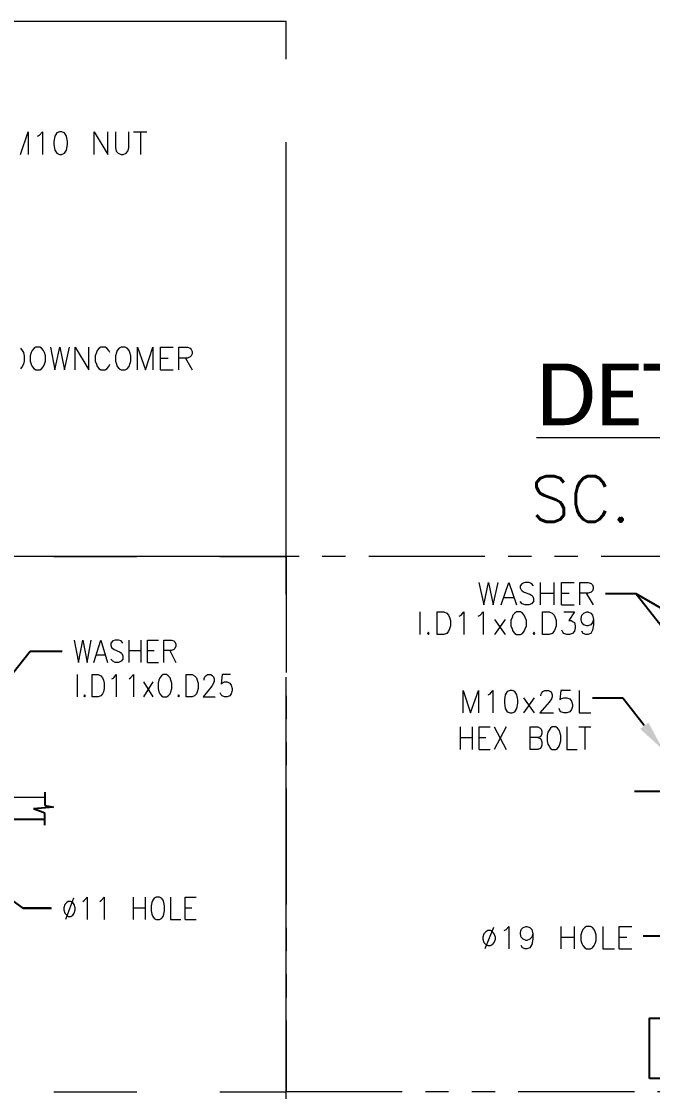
# Model space of a CAD drawing. Header units: inches. Extents: x -15980 to 45789, y -23276 to 2417.
# Drawn here: x -6612 to -5921, y -19581 to -18409 of the extents above; entities that cross this region are included whole.
import ezdxf
from ezdxf.enums import TextEntityAlignment as Align

# ---------------------------------------------------------------- set-up
doc = ezdxf.new("R2010")
doc.units = ezdxf.units.IN
doc.header["$MEASUREMENT"] = 0
doc.linetypes.add('PHANTOMX2', pattern=[127, 63.5, -12.7, 12.7, -12.7, 12.7, -12.7])
for name, color, linetype, lineweight in [('Color-7-Line_Weight-25', 7, 'Continuous', 25), ('Color-7-Line_Weight-9', 7, 'Continuous', 9), ('HATCH', 130, 'PHANTOMX2', 9), ('TEXT', 2, 'Continuous', 13)]:
    doc.layers.add(name, color=color, linetype=linetype, lineweight=lineweight)
doc.layers.add('dim', color=82, linetype='Continuous')
doc.styles.add('ROMANS', font='ROMANS.shx', dxfattribs={"width": 0.9, "bigfont": '@extfont2.shx'})
doc.styles.add('style4', font='calibri.ttf')

# ---------------------------------------------------------------- blocks, each defined once
blk = doc.blocks.new('A$Ce8e9d52e')
at = {"layer": 'HATCH', "ltscale": 2}
blk.add_lwpolyline([(0, 14), (274.25, 14), (274.25, 178), (0, 178)], close=True, dxfattribs=at)
at = {"layer": 'TEXT', "ltscale": 0.5}
for p, q in [((192.92, 137.25), (195.25, 144.17)), ((195.25, 144.17), (195.25, 137.25)), ((198.17, 142.83), (198.75, 143.17)), ((198.75, 143.17), (199.67, 144.17)), ((199.67, 144.17), (199.67, 137.25)), ((203.5, 142.83), (203.17, 141.17)), ((203.17, 141.17), (203.17, 140.25)), ((204.08, 143.83), (203.5, 142.83)), ((204.92, 144.17), (204.08, 143.83)), ((205.5, 144.17), (204.92, 144.17)), ((206.42, 143.83), (205.5, 144.17)), ((207, 142.83), (206.42, 143.83)), ((207.33, 141.17), (207, 142.83)), ((207.33, 140.25), (207.33, 141.17)), ((215.5, 137.25), (215.5, 144.17)), ((215.5, 144.17), (219.67, 137.25)), ((219.67, 137.25), (219.67, 144.17)), ((222, 144.17), (222, 139.25)), ((226.08, 139.25), (226.08, 144.17)), ((227.58, 144.17), (231.67, 144.17)), ((229.67, 144.17), (229.67, 137.25)), ((203.17, 140.25), (203.5, 138.58)), ((203.5, 138.58), (204.08, 137.58)), ((206.42, 137.58), (207, 138.58)), ((207, 138.58), (207.33, 140.25)), ((222, 139.25), (222.25, 138.25)), ((222.25, 138.25), (222.83, 137.58)), ((225.25, 137.58), (225.83, 138.25)), ((225.83, 138.25), (226.08, 139.25)), ((204.08, 137.58), (204.92, 137.25)), ((204.92, 137.25), (205.5, 137.25)), ((205.5, 137.25), (206.42, 137.58)), ((222.83, 137.58), (223.75, 137.25)), ((223.75, 137.25), (224.33, 137.25)), ((224.33, 137.25), (225.25, 137.58)), ((192.92, 77.83), (193.5, 77.17)), ((193.5, 77.17), (193.83, 76.5)), ((193.83, 76.5), (194.08, 75.5)), ((194.08, 75.5), (194.08, 73.92)), ((196.17, 76.5), (195.92, 75.5)), ((195.92, 75.5), (195.92, 73.92)), ((196.5, 77.17), (196.17, 76.5)), ((197.08, 77.83), (196.5, 77.17)), ((197.67, 78.17), (197.08, 77.83)), ((198.83, 78.17), (197.67, 78.17)), ((199.42, 77.83), (198.83, 78.17)), ((200, 77.17), (199.42, 77.83)), ((200.25, 76.5), (200, 77.17)), ((200.58, 75.5), (200.25, 76.5)), ((200.58, 73.92), (200.58, 75.5)), ((202.08, 78.17), (203.5, 71.25)), ((203.5, 71.25), (205, 78.17)), ((205, 78.17), (206.42, 71.25)), ((206.42, 71.25), (207.92, 78.17)), ((209.67, 71.25), (209.67, 78.17)), ((209.67, 78.17), (213.83, 71.25)), ((213.83, 71.25), (213.83, 78.17)), ((216.17, 76.5), (215.83, 75.5)), ((215.83, 75.5), (215.83, 73.92)), ((216.42, 77.17), (216.17, 76.5)), ((217, 77.83), (216.42, 77.17)), ((217.58, 78.17), (217, 77.83)), ((218.83, 78.17), (217.58, 78.17)), ((219.42, 77.83), (218.83, 78.17)), ((220, 77.17), (219.42, 77.83)), ((220.25, 76.5), (220, 77.17)), ((222.33, 76.5), (222, 75.5)), ((222, 75.5), (222, 73.92)), ((222.58, 77.17), (222.33, 76.5)), ((223.17, 77.83), (222.58, 77.17)), ((223.75, 78.17), (223.17, 77.83)), ((225, 78.17), (223.75, 78.17)), ((225.58, 77.83), (225, 78.17)), ((226.17, 77.17), (225.58, 77.83)), ((226.42, 76.5), (226.17, 77.17)), ((226.75, 75.5), (226.42, 76.5)), ((226.75, 73.92), (226.75, 75.5)), ((228.75, 71.25), (228.75, 78.17)), ((228.75, 78.17), (231.17, 71.25)), ((231.17, 71.25), (233.5, 78.17)), ((233.5, 78.17), (233.5, 71.25)), ((235.83, 71.25), (235.83, 78.17)), ((235.83, 78.17), (239.67, 78.17)), ((241.42, 71.25), (241.42, 78.17)), ((241.42, 78.17), (244.08, 78.17)), ((244.08, 78.17), (244.92, 77.83)), ((244.92, 77.83), (245.25, 77.5)), ((245.25, 75.5), (244.92, 75.17)), ((245.25, 77.5), (245.5, 76.83)), ((245.5, 76.17), (245.25, 75.5)), ((245.5, 76.83), (245.5, 76.17)), ((193.5, 72.25), (192.92, 71.58)), ((193.83, 72.92), (193.5, 72.25)), ((194.08, 73.92), (193.83, 72.92)), ((195.92, 73.92), (196.17, 72.92)), ((196.17, 72.92), (196.5, 72.25)), ((196.5, 72.25), (197.08, 71.58)), ((199.42, 71.58), (200, 72.25)), ((200, 72.25), (200.25, 72.92)), ((200.25, 72.92), (200.58, 73.92)), ((215.83, 73.92), (216.17, 72.92)), ((216.17, 72.92), (216.42, 72.25)), ((216.42, 72.25), (217, 71.58)), ((219.42, 71.58), (220, 72.25)), ((220, 72.25), (220.25, 72.92)), ((222, 73.92), (222.33, 72.92)), ((222.33, 72.92), (222.58, 72.25)), ((222.58, 72.25), (223.17, 71.58)), ((225.58, 71.58), (226.17, 72.25)), ((226.17, 72.25), (226.42, 72.92)), ((226.42, 72.92), (226.75, 73.92)), ((235.83, 74.83), (238.17, 74.83)), ((244.08, 74.83), (241.42, 74.83)), ((243.5, 74.83), (245.5, 71.25)), ((244.92, 75.17), (244.08, 74.83)), ((197.08, 71.58), (197.67, 71.25)), ((197.67, 71.25), (198.83, 71.25)), ((198.83, 71.25), (199.42, 71.58)), ((217, 71.58), (217.58, 71.25)), ((217.58, 71.25), (218.83, 71.25)), ((218.83, 71.25), (219.42, 71.58)), ((223.17, 71.58), (223.75, 71.25)), ((223.75, 71.25), (225, 71.25)), ((225, 71.25), (225.58, 71.58)), ((235.83, 71.25), (239.67, 71.25))]:
    blk.add_line(p, q, dxfattribs=at)
blk = doc.blocks.new('A$Ccda6811e')
at = {"layer": 'Color-7-Line_Weight-25', "linetype": 'Continuous'}
for p, q in [((200.42, 105.83), (200.42, 101.75)), ((200.42, 101.75), (203.08, 101.17)), ((203.08, 101.17), (196.92, 100.67)), ((200.42, 99.33), (196.92, 100.67)), ((200.42, 95.67), (200.42, 99.33)), ((200.42, 97.42), (100.25, 97.42))]:
    blk.add_line(p, q, dxfattribs=at)
at = {"layer": 'Color-7-Line_Weight-9', "linetype": 'Continuous'}
blk.add_lwpolyline([(177.33, 104.25), (148.58, 104.25), (200.42, 104.25)], dxfattribs=at)
at = {"layer": 'dim'}
for p, q in [((175.83, 123.75), (195.92, 149)), ((195.92, 149), (205.75, 149)), ((157.33, 96.58), (193.67, 70.25)), ((202.17, 70.25), (193.67, 70.25)), ((193.67, 70.25), (202.42, 70.25))]:
    blk.add_line(p, q, dxfattribs=at)
at = {"layer": 'HATCH', "ltscale": 2}
blk.add_lwpolyline([(0, 14), (274.25, 14), (274.25, 178), (0, 178)], close=True, dxfattribs=at)
at = {"layer": 'TEXT', "ltscale": 0.5}
for p, q in [((209.42, 152.42), (210.67, 145.58)), ((210.67, 145.58), (212, 152.42)), ((212, 152.42), (213.33, 145.58)), ((213.33, 145.58), (214.58, 152.42)), ((215.42, 145.58), (217.5, 152.42)), ((217.5, 152.42), (219.58, 145.58)), ((221.17, 152.17), (220.58, 151.5)), ((220.58, 151.5), (220.58, 150.83)), ((221.92, 152.42), (221.17, 152.17)), ((222.92, 152.42), (221.92, 152.42)), ((223.75, 152.17), (222.92, 152.42)), ((224.25, 151.5), (223.75, 152.17)), ((226.08, 152.42), (226.08, 145.58)), ((229.75, 152.42), (229.75, 145.58)), ((231.83, 145.58), (231.83, 152.42)), ((231.83, 152.42), (235.25, 152.42)), ((236.83, 145.58), (236.83, 152.42)), ((236.83, 152.42), (239.17, 152.42)), ((239.17, 152.42), (239.92, 152.17)), ((239.92, 152.17), (240.17, 151.83)), ((240.17, 151.83), (240.5, 151.17)), ((240.5, 151.17), (240.5, 150.5)), ((216.17, 147.92), (218.75, 147.92)), ((220.58, 150.83), (220.83, 150.17)), ((220.83, 150.17), (221.17, 149.83)), ((221.17, 149.83), (221.67, 149.5)), ((221.67, 149.5), (223.25, 148.83)), ((223.25, 148.83), (223.75, 148.5)), ((223.75, 148.5), (224, 148.25)), ((224, 148.25), (224.25, 147.58)), ((224.25, 147.58), (224.25, 146.58)), ((226.08, 149.17), (229.75, 149.17)), ((231.83, 149.17), (233.92, 149.17)), ((239.17, 149.17), (236.83, 149.17)), ((238.67, 149.17), (240.5, 145.58)), ((239.92, 149.5), (239.17, 149.17)), ((240.17, 149.83), (239.92, 149.5)), ((240.5, 150.5), (240.17, 149.83)), ((221.17, 145.92), (220.58, 146.58)), ((221.92, 145.58), (221.17, 145.92)), ((222.92, 145.58), (221.92, 145.58)), ((223.75, 145.92), (222.92, 145.58)), ((224.25, 146.58), (223.75, 145.92)), ((231.83, 145.58), (235.25, 145.58)), ((210.25, 141.83), (210.25, 135)), ((214.92, 135), (214.92, 141.83)), ((214.92, 141.83), (216.75, 141.83)), ((216.75, 141.83), (217.58, 141.5)), ((217.58, 141.5), (218.08, 140.83)), ((221.5, 140.83), (222.25, 141.83)), ((222.25, 141.83), (222.25, 135)), ((226.67, 140.83), (227.5, 141.83)), ((227.5, 141.83), (227.5, 135)), ((236.08, 141.5), (235.58, 140.83)), ((236.58, 141.83), (236.08, 141.5)), ((237.67, 141.83), (236.58, 141.83)), ((238.17, 141.5), (237.67, 141.83)), ((238.75, 140.83), (238.17, 141.5)), ((243.67, 135), (243.67, 141.83)), ((243.67, 141.83), (245.5, 141.83)), ((245.5, 141.83), (246.25, 141.5)), ((246.25, 141.5), (246.83, 140.83)), ((249.17, 140.5), (249.42, 141.17)), ((249.42, 141.17), (249.67, 141.5)), ((249.67, 141.5), (250.17, 141.83)), ((250.17, 141.83), (251.25, 141.83)), ((251.25, 141.83), (251.75, 141.5)), ((251.75, 141.5), (252, 141.17)), ((252, 141.17), (252.25, 140.5)), ((254.67, 141.83), (254.42, 138.92)), ((257.25, 141.83), (254.67, 141.83)), ((218.08, 140.83), (218.33, 140.17)), ((218.33, 140.17), (218.58, 139.25)), ((218.58, 139.25), (218.58, 137.58)), ((220.92, 140.5), (221.5, 140.83)), ((226.17, 140.5), (226.67, 140.83)), ((230.58, 139.58), (233.5, 135)), ((233.5, 139.58), (230.58, 135)), ((235.33, 140.17), (235.08, 139.25)), ((235.08, 139.25), (235.08, 137.58)), ((235.58, 140.83), (235.33, 140.17)), ((239, 140.17), (238.75, 140.83)), ((239.25, 139.25), (239, 140.17)), ((239.25, 137.58), (239.25, 139.25)), ((246.83, 140.83), (247.08, 140.17)), ((247.08, 140.17), (247.33, 139.25)), ((247.33, 139.25), (247.33, 137.58)), ((251.5, 138.25), (248.92, 135)), ((249.17, 140.17), (249.17, 140.5)), ((252, 139.25), (251.5, 138.25)), ((252.25, 139.83), (252, 139.25)), ((252.25, 140.5), (252.25, 139.83)), ((254.42, 138.92), (254.67, 139.25)), ((254.67, 139.25), (255.42, 139.58)), ((255.42, 139.58), (256.25, 139.58)), ((256.25, 139.58), (257, 139.25)), ((257, 139.25), (257.5, 138.58)), ((257.5, 138.58), (257.75, 137.58)), ((212.58, 135.58), (212.33, 135.33)), ((212.33, 135.33), (212.58, 135)), ((212.83, 135.33), (212.58, 135.58)), ((212.58, 135), (212.83, 135.33)), ((216.75, 135), (214.92, 135)), ((217.58, 135.33), (216.75, 135)), ((218.08, 135.92), (217.58, 135.33)), ((218.33, 136.58), (218.08, 135.92)), ((218.58, 137.58), (218.33, 136.58)), ((235.08, 137.58), (235.33, 136.58)), ((235.33, 136.58), (235.58, 135.92)), ((235.58, 135.92), (236.08, 135.33)), ((236.08, 135.33), (236.58, 135)), ((236.58, 135), (237.67, 135)), ((237.67, 135), (238.17, 135.33)), ((238.17, 135.33), (238.75, 135.92)), ((238.75, 135.92), (239, 136.58)), ((239, 136.58), (239.25, 137.58)), ((241.33, 135.58), (241.08, 135.33)), ((241.08, 135.33), (241.33, 135)), ((241.58, 135.33), (241.33, 135.58)), ((241.33, 135), (241.58, 135.33)), ((245.5, 135), (243.67, 135)), ((246.25, 135.33), (245.5, 135)), ((246.83, 135.92), (246.25, 135.33)), ((247.08, 136.58), (246.83, 135.92)), ((247.33, 137.58), (247.08, 136.58)), ((248.92, 135), (252.58, 135)), ((254.42, 135.58), (254.08, 136.25)), ((254.67, 135.33), (254.42, 135.58)), ((255.42, 135), (254.67, 135.33)), ((256.25, 135), (255.42, 135)), ((257, 135.33), (256.25, 135)), ((257.5, 135.92), (257, 135.33)), ((257.75, 136.92), (257.5, 135.92)), ((257.75, 137.58), (257.75, 136.92)), ((209.17, 73.33), (206.75, 66.75)), ((207.58, 72.33), (207.08, 72)), ((208.33, 72.33), (207.58, 72.33)), ((208.92, 72), (208.33, 72.33)), ((212, 72.33), (212.5, 72.67)), ((212.5, 72.67), (213.33, 73.67)), ((213.33, 73.67), (213.33, 66.75)), ((217.25, 72.33), (217.75, 72.67)), ((217.75, 72.67), (218.58, 73.67)), ((218.58, 73.67), (218.58, 66.75)), ((227.42, 73.67), (227.42, 66.75)), ((231.08, 73.67), (231.08, 66.75)), ((233.42, 72.67), (233.17, 72)), ((233.92, 73.33), (233.42, 72.67)), ((234.5, 73.67), (233.92, 73.33)), ((235.5, 73.67), (234.5, 73.67)), ((236.08, 73.33), (235.5, 73.67)), ((236.58, 72.67), (236.08, 73.33)), ((236.83, 72), (236.58, 72.67)), ((238.92, 73.67), (238.92, 66.75)), ((243.33, 66.75), (243.33, 73.67)), ((243.33, 73.67), (246.75, 73.67)), ((206.5, 71.33), (206.25, 70.33)), ((206.25, 70.33), (206.25, 69.75)), ((206.25, 69.75), (206.5, 68.75)), ((207.08, 72), (206.5, 71.33)), ((209.42, 71.33), (208.92, 72)), ((209.67, 70.33), (209.42, 71.33)), ((209.42, 68.75), (209.67, 69.75)), ((209.67, 69.75), (209.67, 70.33)), ((227.42, 70.33), (231.08, 70.33)), ((233.17, 72), (232.92, 71)), ((232.92, 71), (232.92, 69.42)), ((232.92, 69.42), (233.17, 68.42)), ((237.08, 71), (236.83, 72)), ((236.83, 68.42), (237.08, 69.42)), ((237.08, 69.42), (237.08, 71)), ((243.33, 70.33), (245.42, 70.33)), ((206.5, 68.75), (207.08, 68.08)), ((207.08, 68.08), (207.58, 67.75)), ((207.58, 67.75), (208.33, 67.75)), ((208.33, 67.75), (208.92, 68.08)), ((208.92, 68.08), (209.42, 68.75)), ((233.17, 68.42), (233.42, 67.75)), ((233.42, 67.75), (233.92, 67.08)), ((233.92, 67.08), (234.5, 66.75)), ((234.5, 66.75), (235.5, 66.75)), ((235.5, 66.75), (236.08, 67.08)), ((236.08, 67.08), (236.58, 67.75)), ((236.58, 67.75), (236.83, 68.42)), ((238.92, 66.75), (242.08, 66.75)), ((243.33, 66.75), (246.75, 66.75))]:
    blk.add_line(p, q, dxfattribs=at)
blk = doc.blocks.new('A$C1155801b')
at = {"layer": 'dim'}
blk.add_hatch(color=256, dxfattribs=at).paths.add_polyline_path([(396.3, 453.9), (387.3, 447), (412.3, 424.1)])
at = {"layer": 'Color-7-Line_Weight-25', "linetype": 'Continuous'}
blk.add_line((515, 378.3), (381.1, 378.3), dxfattribs=at)
at = {"layer": 'dim'}
for p, q in [((382.9, 594.9), (349.5, 594.9)), ((522.5, 512.8), (382.9, 594.9)), ((382.9, 594.9), (437, 525.9)), ((368.3, 480.7), (335, 480.7)), ((391.8, 450.6), (368.3, 480.7)), ((410.6, 220.2), (390.6, 220.2))]:
    blk.add_line(p, q, dxfattribs=at)
blk.add_lwpolyline([(397.5, 64.5), (397.5, 130.3), (608.2, 130.3), (608.2, 64.5)], close=True, dxfattribs=at)
at = {"layer": 'HATCH', "ltscale": 2}
blk.add_lwpolyline([(0, 50), (979.5, 50), (979.5, 635.7), (0, 635.7)], close=True, dxfattribs=at)
at = {"layer": 'TEXT', "ltscale": 0.5}
for p, q in [((210.9, 607.1), (216.2, 582.7)), ((216.2, 582.7), (221.6, 607.1)), ((221.6, 607.1), (226.6, 582.7)), ((226.6, 582.7), (232, 607.1)), ((235.3, 582.7), (243.6, 607.1)), ((243.6, 607.1), (251.9, 582.7)), ((258.2, 606), (256.1, 603.6)), ((256.1, 603.6), (256.1, 601.5)), ((256.1, 601.5), (257.3, 599.1)), ((257.3, 599.1), (258.2, 597.9)), ((261.4, 607.1), (258.2, 606)), ((258.2, 597.9), (260.3, 596.7)), ((265.6, 607.1), (261.4, 607.1)), ((268.6, 606), (265.6, 607.1)), ((270.7, 603.6), (268.6, 606)), ((278.1, 607.1), (278.1, 582.7)), ((293, 607.1), (293, 582.7)), ((301.3, 582.7), (301.3, 607.1)), ((301.3, 607.1), (315, 607.1)), ((321.3, 582.7), (321.3, 607.1)), ((321.3, 607.1), (330.5, 607.1)), ((330.5, 607.1), (333.8, 606)), ((333.8, 606), (335, 604.8)), ((335, 597.9), (333.8, 596.7)), ((335, 604.8), (335.9, 602.4)), ((335.9, 600.3), (335, 597.9)), ((335.9, 602.4), (335.9, 600.3)), ((238.2, 590.8), (248.6, 590.8)), ((258.2, 583.9), (256.1, 586.3)), ((260.3, 596.7), (266.5, 594.3)), ((266.5, 594.3), (268.6, 593.2)), ((268.6, 593.2), (269.8, 592)), ((270.7, 586.3), (268.6, 583.9)), ((269.8, 592), (270.7, 589.6)), ((270.7, 589.6), (270.7, 586.3)), ((278.1, 595.5), (293, 595.5)), ((301.3, 595.5), (309.7, 595.5)), ((330.5, 595.5), (321.3, 595.5)), ((328.4, 595.5), (335.9, 582.7)), ((333.8, 596.7), (330.5, 595.5)), ((146.3, 575), (146.3, 550.3)), ((165.3, 550.3), (165.3, 575)), ((165.3, 575), (172.5, 575)), ((172.5, 575), (175.7, 573.8)), ((191.5, 571.4), (194.5, 575)), ((194.5, 575), (194.5, 550.3)), ((212.3, 571.4), (215.6, 575)), ((215.6, 575), (215.6, 550.3)), ((252.2, 575), (250.1, 573.8)), ((256.4, 575), (252.2, 575)), ((258.5, 573.8), (256.4, 575)), ((261.4, 582.7), (258.2, 583.9)), ((265.6, 582.7), (261.4, 582.7)), ((268.6, 583.9), (265.6, 582.7)), ((280.5, 550.3), (280.5, 575)), ((280.5, 575), (287.9, 575)), ((287.9, 575), (291.2, 573.8)), ((301.3, 582.7), (315, 582.7)), ((303.7, 575), (315.3, 575)), ((315.3, 575), (309.1, 565.5)), ((325.7, 573.8), (329, 575)), ((329, 575), (329.9, 575)), ((329.9, 575), (333.2, 573.8)), ((175.7, 573.8), (177.8, 571.4)), ((177.8, 571.4), (178.7, 569)), ((178.7, 569), (179.9, 565.5)), ((179.9, 565.5), (179.9, 559.8)), ((189.4, 570.2), (191.5, 571.4)), ((210.3, 570.2), (212.3, 571.4)), ((228.1, 566.7), (239.7, 550.3)), ((239.7, 566.7), (228.1, 550.3)), ((247.2, 569), (246, 565.5)), ((246, 565.5), (246, 559.8)), ((248.1, 571.4), (247.2, 569)), ((250.1, 573.8), (248.1, 571.4)), ((260.6, 571.4), (258.5, 573.8)), ((261.7, 569), (260.6, 571.4)), ((262.9, 565.5), (261.7, 569)), ((262.9, 559.8), (262.9, 565.5)), ((291.2, 573.8), (293.3, 571.4)), ((293.3, 571.4), (294.2, 569)), ((294.2, 569), (295.4, 565.5)), ((295.4, 565.5), (295.4, 559.8)), ((309.1, 565.5), (312, 565.5)), ((312, 565.5), (314.1, 564.3)), ((314.1, 564.3), (315.3, 563.4)), ((315.3, 563.4), (316.2, 559.8)), ((322.8, 567.9), (323.6, 571.4)), ((322.8, 566.7), (322.8, 567.9)), ((323.6, 563.4), (322.8, 566.7)), ((323.6, 571.4), (325.7, 573.8)), ((325.7, 561), (323.6, 563.4)), ((333.2, 573.8), (335.3, 571.4)), ((335.3, 563.4), (333.2, 561)), ((335.3, 571.4), (336.1, 566.7)), ((336.1, 566.7), (335.3, 563.4)), ((336.1, 566.7), (336.1, 561)), ((155.8, 552.7), (154.6, 551.5)), ((154.6, 551.5), (155.8, 550.3)), ((156.7, 551.5), (155.8, 552.7)), ((155.8, 550.3), (156.7, 551.5)), ((175.7, 551.5), (172.5, 550.3)), ((177.8, 553.9), (175.7, 551.5)), ((178.7, 556.3), (177.8, 553.9)), ((179.9, 559.8), (178.7, 556.3)), ((246, 559.8), (247.2, 556.3)), ((247.2, 556.3), (248.1, 553.9)), ((248.1, 553.9), (250.1, 551.5)), ((250.1, 551.5), (252.2, 550.3)), ((256.4, 550.3), (258.5, 551.5)), ((258.5, 551.5), (260.6, 553.9)), ((260.6, 553.9), (261.7, 556.3)), ((261.7, 556.3), (262.9, 559.8)), ((271.3, 552.7), (270.1, 551.5)), ((270.1, 551.5), (271.3, 550.3)), ((272.2, 551.5), (271.3, 552.7)), ((271.3, 550.3), (272.2, 551.5)), ((291.2, 551.5), (287.9, 550.3)), ((293.3, 553.9), (291.2, 551.5)), ((294.2, 556.3), (293.3, 553.9)), ((295.4, 559.8), (294.2, 556.3)), ((302.8, 552.7), (301.6, 555.1)), ((303.7, 551.5), (302.8, 552.7)), ((307, 550.3), (303.7, 551.5)), ((313.2, 551.5), (310, 550.3)), ((315.3, 553.9), (313.2, 551.5)), ((316.2, 557.4), (315.3, 553.9)), ((316.2, 559.8), (316.2, 557.4)), ((324.8, 551.5), (323.6, 553.9)), ((327.8, 550.3), (324.8, 551.5)), ((329, 559.8), (325.7, 561)), ((329.9, 559.8), (329, 559.8)), ((333.2, 561), (329.9, 559.8)), ((333.2, 551.5), (329.9, 550.3)), ((335.3, 555.1), (333.2, 551.5)), ((336.1, 561), (335.3, 555.1)), ((172.5, 550.3), (165.3, 550.3)), ((252.2, 550.3), (256.4, 550.3)), ((287.9, 550.3), (280.5, 550.3)), ((310, 550.3), (307, 550.3)), ((329.9, 550.3), (327.8, 550.3)), ((193.6, 464.6), (193.6, 489)), ((193.6, 489), (201.9, 464.6)), ((201.9, 464.6), (210.6, 489)), ((210.6, 489), (210.6, 464.6)), ((221, 484.2), (223.1, 485.4)), ((223.1, 485.4), (226, 489)), ((226, 489), (226, 464.6)), ((239.7, 484.2), (238.8, 478.6)), ((241.8, 487.8), (239.7, 484.2)), ((245.1, 489), (241.8, 487.8)), ((247.2, 489), (245.1, 489)), ((250.4, 487.8), (247.2, 489)), ((252.5, 484.2), (250.4, 487.8)), ((253.4, 478.6), (252.5, 484.2)), ((259.7, 481), (271.3, 464.6)), ((271.3, 481), (259.7, 464.6)), ((278.7, 484.2), (279.6, 486.6)), ((278.7, 483.3), (278.7, 484.2)), ((279.6, 486.6), (280.8, 487.8)), ((280.8, 487.8), (282.9, 489)), ((282.9, 489), (287, 489)), ((287, 489), (289.1, 487.8)), ((289.1, 487.8), (290.3, 486.6)), ((290.3, 486.6), (291.2, 484.2)), ((291.2, 482.1), (290.3, 479.8)), ((291.2, 484.2), (291.2, 482.1)), ((300.7, 489), (299.5, 478.6)), ((311.1, 489), (300.7, 489)), ((300.7, 479.8), (303.7, 481)), ((303.7, 481), (307, 481)), ((307, 481), (310.3, 479.8)), ((320.7, 489), (320.7, 464.6)), ((238.8, 478.6), (238.8, 475)), ((238.8, 475), (239.7, 469.3)), ((239.7, 469.3), (241.8, 465.8)), ((250.4, 465.8), (252.5, 469.3)), ((252.5, 469.3), (253.4, 475)), ((253.4, 475), (253.4, 478.6)), ((287.9, 476.2), (277.5, 464.6)), ((290.3, 479.8), (287.9, 476.2)), ((299.5, 467), (298.6, 469.3)), ((299.5, 478.6), (300.7, 479.8)), ((310.3, 479.8), (312.3, 477.4)), ((312.3, 477.4), (313.2, 473.8)), ((313.2, 471.4), (312.3, 468.2)), ((313.2, 473.8), (313.2, 471.4)), ((241.8, 465.8), (245.1, 464.6)), ((245.1, 464.6), (247.2, 464.6)), ((247.2, 464.6), (250.4, 465.8)), ((277.5, 464.6), (292.4, 464.6)), ((300.7, 465.8), (299.5, 467)), ((303.7, 464.6), (300.7, 465.8)), ((307, 464.6), (303.7, 464.6)), ((310.3, 465.8), (307, 464.6)), ((312.3, 468.2), (310.3, 465.8)), ((320.7, 464.6), (333.2, 464.6)), ((190.6, 449.1), (190.6, 424.4)), ((203.4, 449.1), (203.4, 424.4)), ((211.1, 424.4), (211.1, 449.1)), ((211.1, 449.1), (223.1, 449.1)), ((227.8, 449.1), (240.9, 424.4)), ((240.9, 449.1), (227.8, 424.4)), ((267.1, 424.4), (267.1, 449.1)), ((267.1, 449.1), (275.4, 449.1)), ((275.4, 449.1), (278.1, 447.9)), ((278.1, 447.9), (279, 446.7)), ((279, 446.7), (279.9, 444.3)), ((287.6, 445.5), (286.4, 443.2)), ((289.4, 447.9), (287.6, 445.5)), ((291.2, 449.1), (289.4, 447.9)), ((295.1, 449.1), (291.2, 449.1)), ((296.9, 447.9), (295.1, 449.1)), ((298.6, 445.5), (296.9, 447.9)), ((299.5, 443.2), (298.6, 445.5)), ((307, 449.1), (307, 424.4)), ((320.1, 449.1), (333.2, 449.1)), ((326.6, 449.1), (326.6, 424.4)), ((190.6, 437.5), (203.4, 437.5)), ((211.1, 437.5), (218.6, 437.5)), ((275.4, 437.5), (267.1, 437.5)), ((278.1, 438.4), (275.4, 437.5)), ((275.4, 437.5), (278.1, 436.3)), ((279, 439.6), (278.1, 438.4)), ((278.1, 436.3), (279, 435.1)), ((279.9, 442), (279, 439.6)), ((279, 435.1), (279.9, 432.7)), ((279.9, 444.3), (279.9, 442)), ((286.4, 443.2), (285.6, 439.6)), ((285.6, 439.6), (285.6, 433.9)), ((285.6, 433.9), (286.4, 430.4)), ((300.4, 439.6), (299.5, 443.2)), ((299.5, 430.4), (300.4, 433.9)), ((300.4, 433.9), (300.4, 439.6)), ((211.1, 424.4), (223.1, 424.4)), ((275.4, 424.4), (267.1, 424.4)), ((278.1, 425.6), (275.4, 424.4)), ((279, 426.8), (278.1, 425.6)), ((279.9, 429.2), (279, 426.8)), ((279.9, 432.7), (279.9, 429.2)), ((286.4, 430.4), (287.6, 428)), ((287.6, 428), (289.4, 425.6)), ((289.4, 425.6), (291.2, 424.4)), ((291.2, 424.4), (295.1, 424.4)), ((295.1, 424.4), (296.9, 425.6)), ((296.9, 425.6), (298.6, 428)), ((298.6, 428), (299.5, 430.4)), ((307, 424.4), (318.3, 424.4)), ((216.5, 222.6), (215.3, 219)), ((218.6, 225), (216.5, 222.6)), ((226.9, 229.5), (217.4, 206.2)), ((220.7, 226.2), (218.6, 225)), ((223.6, 226.2), (220.7, 226.2)), ((225.7, 225), (223.6, 226.2)), ((227.8, 222.6), (225.7, 225)), ((229, 219), (227.8, 222.6)), ((238.5, 226.2), (240.6, 227.4)), ((240.6, 227.4), (243.6, 230.7)), ((243.6, 230.7), (243.6, 206.2)), ((256.4, 223.8), (257.3, 227.4)), ((256.4, 222.6), (256.4, 223.8)), ((257.3, 219), (256.4, 222.6)), ((257.3, 227.4), (259.4, 229.5)), ((259.4, 229.5), (262.6, 230.7)), ((262.6, 230.7), (263.5, 230.7)), ((263.5, 230.7), (266.8, 229.5)), ((266.8, 229.5), (268.9, 227.4)), ((268.9, 227.4), (269.8, 222.6)), ((269.8, 222.6), (268.9, 219)), ((269.8, 222.6), (269.8, 216.7)), ((300.4, 230.7), (300.4, 206.2)), ((315, 230.7), (315, 206.2)), ((323.4, 225), (322.5, 221.4)), ((324.5, 227.4), (323.4, 225)), ((326.6, 229.5), (324.5, 227.4)), ((328.7, 230.7), (326.6, 229.5)), ((332.9, 230.7), (328.7, 230.7)), ((335, 229.5), (332.9, 230.7)), ((337, 227.4), (335, 229.5)), ((338.2, 225), (337, 227.4)), ((339.1, 221.4), (338.2, 225)), ((346.6, 230.7), (346.6, 206.2)), ((364.4, 206.2), (364.4, 230.7)), ((364.4, 230.7), (378.1, 230.7)), ((215.3, 219), (215.3, 216.7)), ((215.3, 216.7), (216.5, 213.1)), ((216.5, 213.1), (218.6, 211)), ((218.6, 211), (220.7, 209.8)), ((223.6, 209.8), (225.7, 211)), ((225.7, 211), (227.8, 213.1)), ((227.8, 213.1), (229, 216.7)), ((229, 216.7), (229, 219)), ((259.4, 216.7), (257.3, 219)), ((262.6, 215.5), (259.4, 216.7)), ((263.5, 215.5), (262.6, 215.5)), ((266.8, 216.7), (263.5, 215.5)), ((268.9, 219), (266.8, 216.7)), ((268.9, 211), (266.8, 207.4)), ((269.8, 216.7), (268.9, 211)), ((300.4, 219), (315, 219)), ((322.5, 221.4), (322.5, 215.5)), ((322.5, 215.5), (323.4, 212.2)), ((323.4, 212.2), (324.5, 209.8)), ((337, 209.8), (338.2, 212.2)), ((338.2, 212.2), (339.1, 215.5)), ((339.1, 215.5), (339.1, 221.4)), ((364.4, 219), (372.8, 219)), ((220.7, 209.8), (223.6, 209.8)), ((258.5, 207.4), (257.3, 209.8)), ((261.4, 206.2), (258.5, 207.4)), ((263.5, 206.2), (261.4, 206.2)), ((266.8, 207.4), (263.5, 206.2)), ((324.5, 209.8), (326.6, 207.4)), ((326.6, 207.4), (328.7, 206.2)), ((328.7, 206.2), (332.9, 206.2)), ((332.9, 206.2), (335, 207.4)), ((335, 207.4), (337, 209.8)), ((346.6, 206.2), (359.1, 206.2)), ((364.4, 206.2), (378.1, 206.2))]:
    blk.add_line(p, q, dxfattribs=at)
blk = doc.blocks.new('A$Cbca93a0c')
at = {"layer": 'HATCH', "ltscale": 2}
blk.add_lwpolyline([(0, 635.7), (979.5, 635.7), (979.5, 50), (0, 50)], close=True, dxfattribs=at)

msp = doc.modelspace()

# ---------------------------------------------------------------- block references
at = {"xscale": 3.571428571428572, "yscale": 3.571428571428572, "zscale": 3.571428571428572}
for name, p in [('A$Ce8e9d52e', (-7301.667, -19045.197)), ('A$Ccda6811e', (-7301.668, -19630.911))]:
    msp.add_blockref(name, p, dxfattribs=at)
for name, p in [('A$C1155801b', (-6322.204, -19630.762)), ('A$Cbca93a0c', (-6322.204, -20216.477))]:
    msp.add_blockref(name, p)

# ---------------------------------------------------------------- texts
at = {"layer": 'TEXT', "style": 'style4'}
msp.add_text('%%UDETAIL OF DOWNCOMER BRACES', height=67.5, dxfattribs=at).set_placement((-5328.623, -18817.675), align=Align.MIDDLE_CENTER)
at = {"layer": 'TEXT', "ltscale": 0.5, "style": 'ROMANS'}
msp.add_text('SC. 1:25', height=50, dxfattribs=at).set_placement((-6054.7, -18957.02))

doc.saveas('drawing.dxf')
